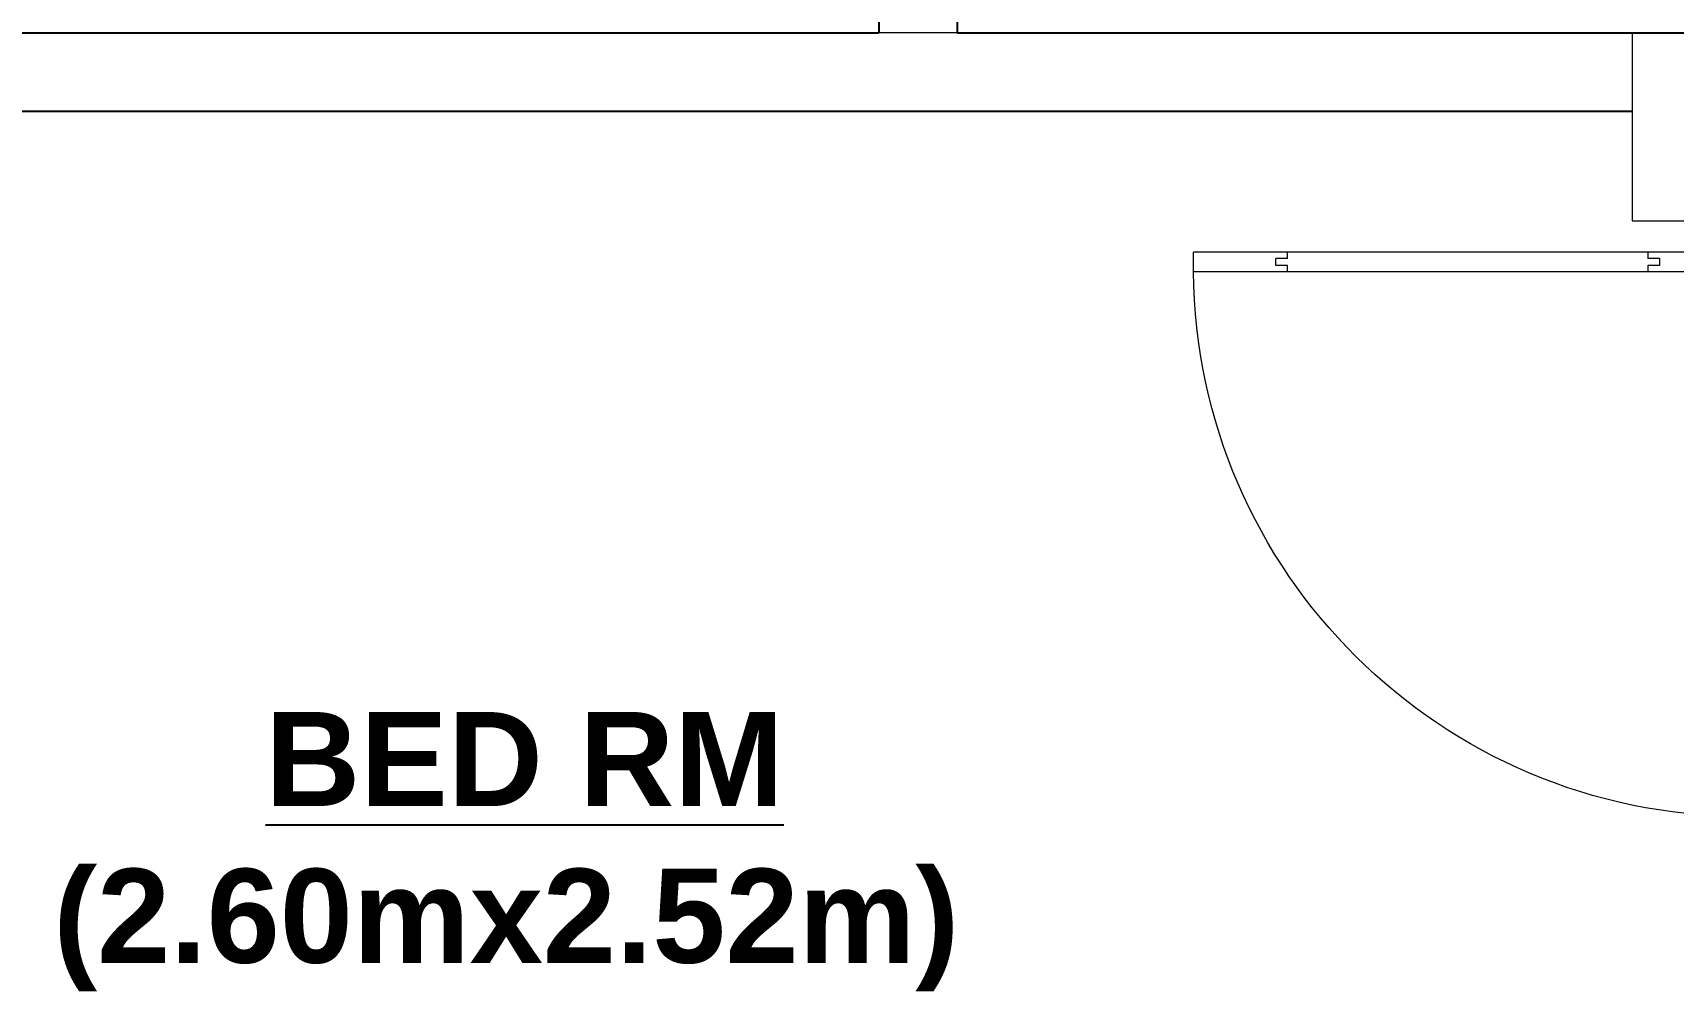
# Model space of a CAD drawing. Header units: inches. Extents: x -4010 to 92088, y -38563 to -1318.
# Drawn here: x 43111.4 to 43216, y -30169.1 to -30107.9 of the extents above; entities that cross this region are included whole.
import ezdxf

# ---------------------------------------------------------------- set-up
doc = ezdxf.new("R2010")
doc.units = ezdxf.units.IN
doc.header["$MEASUREMENT"] = 0
for name, color, linetype, lineweight in [('1-FOUNDATION DIM', 31, 'Continuous', 5), ('Colour 09', 210, 'Continuous', 9), ('door', 132, 'Continuous', 15)]:
    doc.layers.add(name, color=color, linetype=linetype, lineweight=lineweight)
doc.layers.add('Brick wall', color=3, linetype='Continuous')
doc.layers.add('TEX', color=7, linetype='Continuous')
doc.styles.get("Standard").update_dxf_attribs({"font": 'ARIALN.TTF'})

# ---------------------------------------------------------------- blocks, each defined once
blk = doc.blocks.new('A$C30843580')
at = {"layer": 'Colour 09'}
for p, q in [((0, 12), (12, 12)), ((0, 0), (0, 12)), ((12, 12), (12, 0)), ((12, 0), (0, 0))]:
    blk.add_line(p, q, dxfattribs=at)
blk = doc.blocks.new('D30')
at = {"layer": 'door'}
for p, q in [((2, 5), (2, 29.97)), ((3.25, 29.97), (2, 29.97)), ((3.25, 5), (3.25, 29.97)), ((2.4, 23.97), (2.4, 24.72)), ((2.85, 24.72), (2.4, 24.72)), ((2.85, 23.97), (2.85, 24.72)), ((2.4, 23.97), (2, 23.97)), ((3.25, 23.97), (2.85, 23.97)), ((2, 11), (2.4, 11)), ((2.4, 10.25), (2.4, 11)), ((2.85, 10.25), (2.85, 11)), ((2.85, 11), (3.25, 11)), ((2.4, 10.25), (2.85, 10.25)), ((0, 0), (0, 5)), ((0, 5), (2, 5)), ((2, 5), (2, 3.5)), ((2, 5), (3.25, 5)), ((30, 5), (28, 5)), ((28, 5), (28, 3.5)), ((30, 0), (30, 5)), ((2, 3.5), (2.5, 3.5)), ((2.5, 3.5), (2.5, 0)), ((28, 3.5), (27.5, 3.5)), ((27.5, 3.5), (27.5, 0)), ((2.5, 0), (0, 0)), ((27.5, 0), (30, 0))]:
    blk.add_line(p, q, dxfattribs=at)
blk.add_arc((2.89, 4.86), 25.11, 0.3204, 89.1727, dxfattribs=at)
blk = doc.blocks.new('D40')
at = {"layer": 'door'}
for p, q in [((2, 5), (2, 39.97)), ((3.25, 39.97), (2, 39.97)), ((3.25, 5), (3.25, 39.97)), ((2.4, 33.97), (2.4, 34.72)), ((2.85, 34.72), (2.4, 34.72)), ((2.85, 33.97), (2.85, 34.72)), ((2.4, 33.97), (2, 33.97)), ((3.25, 33.97), (2.85, 33.97)), ((2, 11), (2.4, 11)), ((2.4, 10.25), (2.4, 11)), ((2.85, 10.25), (2.85, 11)), ((2.85, 11), (3.25, 11)), ((2.4, 10.25), (2.85, 10.25)), ((0, 0), (0, 5)), ((0, 5), (2, 5)), ((2, 5), (2, 3.5)), ((2, 5), (3.25, 5)), ((40, 5), (38, 5)), ((38, 5), (38, 3.5)), ((40, 0), (40, 5)), ((2, 3.5), (2.5, 3.5)), ((2.5, 3.5), (2.5, 0)), ((38, 3.5), (37.5, 3.5)), ((37.5, 3.5), (37.5, 0)), ((2.5, 0), (0, 0)), ((37.5, 0), (40, 0))]:
    blk.add_line(p, q, dxfattribs=at)
blk.add_arc((2.88, 4.86), 35.12, 0.2318, 89.393, dxfattribs=at)

msp = doc.modelspace()

# ---------------------------------------------------------------- linework, layer by layer
at = {"layer": 'Brick wall'}
for p, q in [((43165.377, -30104.677), (43165.377, -30107.927)), ((43170.377, -30105.427), (43170.377, -30107.927)), ((43076.377, -30107.927), (43165.377, -30107.927)), ((43170.377, -30107.927), (43213.417, -30107.927)), ((43210.917, -30107.927), (43225.417, -30107.927)), ((43088.377, -30112.927), (43213.417, -30112.927)), ((43210.167, -30112.927), (43213.417, -30112.927))]:
    msp.add_line(p, q, dxfattribs=at)

# ---------------------------------------------------------------- block references
at = {"layer": '1-FOUNDATION DIM', "rotation": 90}
msp.add_blockref('D30', (43170.377, -30107.927), dxfattribs=at)
at = {"layer": '1-FOUNDATION DIM', "xscale": -1, "rotation": 90}
msp.add_blockref('D40', (43225.417, -30119.927), dxfattribs=at)
at = {"layer": 'Colour 09', "xscale": -1}
msp.add_blockref('A$C30843580', (43225.417, -30119.927), dxfattribs=at)

# ---------------------------------------------------------------- texts
at = {"layer": 'TEX', "insert": (43141.62, -30160.167), "char_height": 6, "width": 86.60934, "attachment_point": 5}
msp.add_mtext('{\\fArial|b1|i0|c0|p34;\\L BED RM \\P\\l(2.60mx2.52m)}', dxfattribs=at)

doc.saveas('drawing.dxf')
